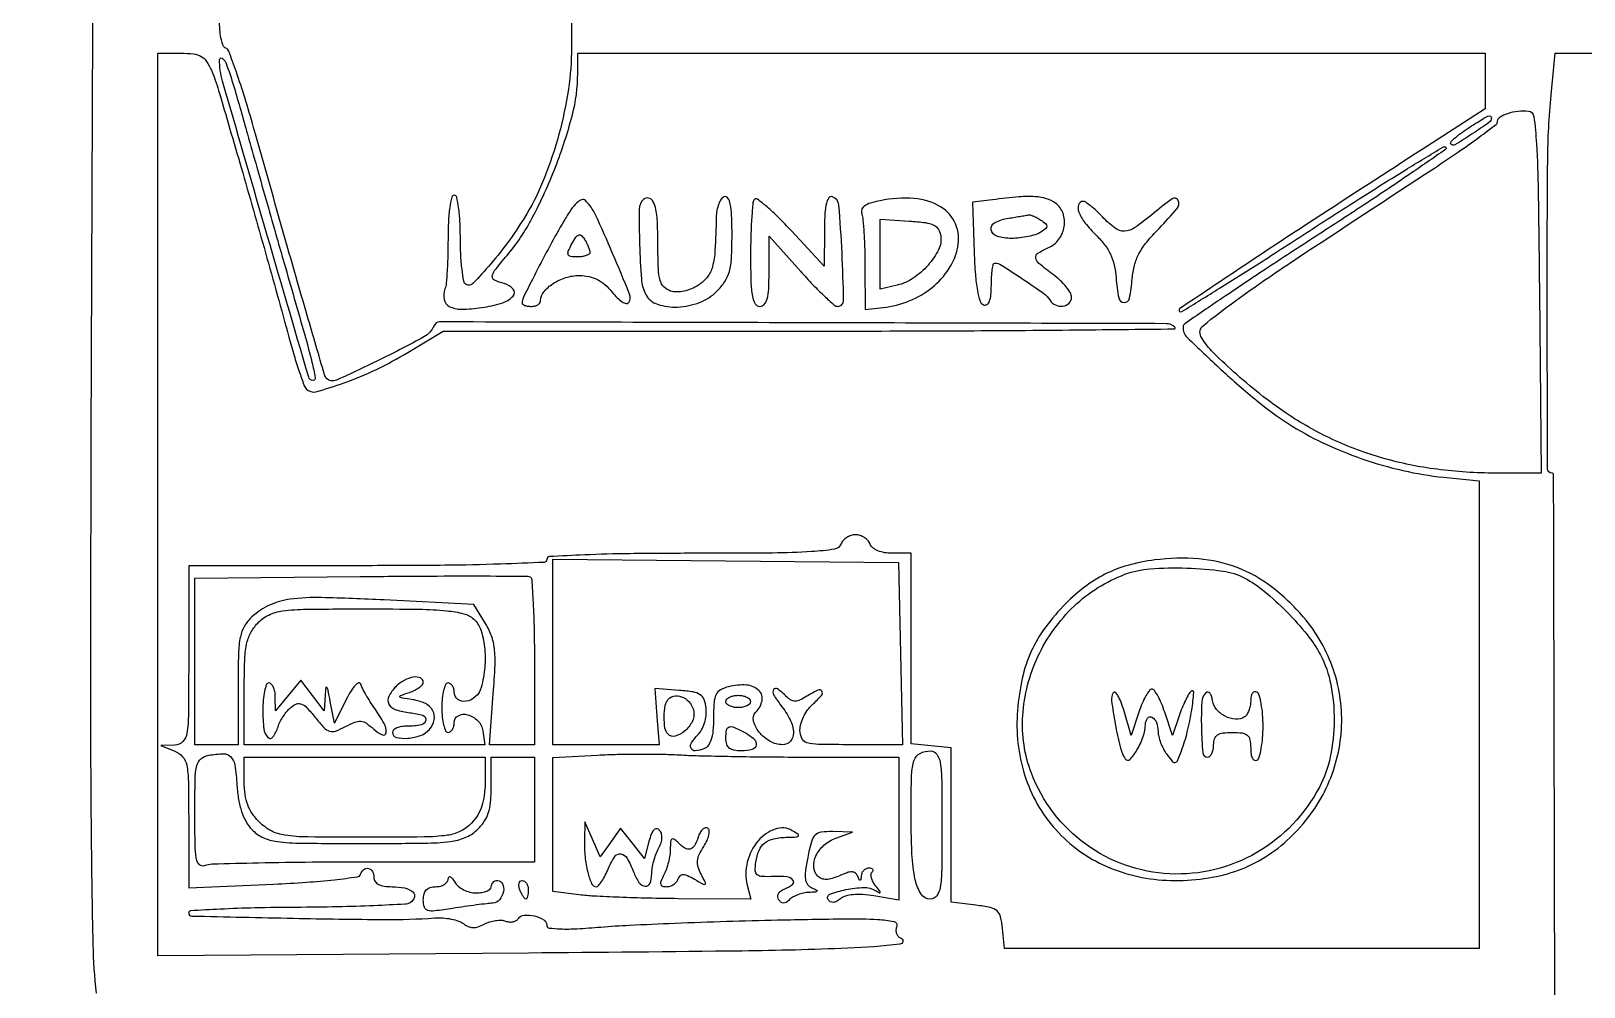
# Model space of a CAD drawing. Extents: x 41 to 982, y 323 to 1279.
# Drawn here: x 510.5 to 762, y 654.8 to 809.6 of the extents above; entities that cross this region are included whole.
import ezdxf

# ---------------------------------------------------------------- set-up
doc = ezdxf.new("R2010")
doc.units = 0
doc.layers.get('0').update_dxf_attribs({"linetype": 'CONTINUOUS'})

msp = doc.modelspace()

# ---------------------------------------------------------------- linework, layer by layer
for points in [[(756.952901, 334.896142), (757.22645, 536.448143, 0.000349), (757.277449, 613.73343, 0.000582), (757.199332, 678.794222, 0.000014), (757.058494, 737.692352, 0.413533), (756.75, 738.000072, -0.4134), (756.082976, 738.665117, -0.000318), (756.023829, 765.070907, -0.002545), (756.105949, 788.635047, -0.021401), (756.651714, 799.25), (757.28921, 806), (863.146697, 806), (969.004184, 806), (968.752092, 570.75), (968.5, 335.5)], [(344.25, 358.531181, -0.000006), (363.632146, 358.296486, -0.000003), (387.137262, 358.011416, -0.000003), (410.848386, 357.723519, -0.000006), (430.919403, 357.479454, 0.001487)], [(598, 815), (598, 806.926317, -0.037768), (597.490478, 800.190521, -0.027946), (595.95536, 792.876312, -0.028133), (593.63546, 785.852476, -0.040908), (590.757466, 780, -0.021147), (588.000203, 775.801502, -0.021535), (584.913875, 771.877245, -0.013953), (582.01465, 768.68548, -0.353472), (580.923455, 768.547307, -0.213075), (580.559221, 769.082745, -0.013791), (580.271265, 770.989297, -0.018169), (580.067066, 773.358193, -0.012414), (580, 776.059017, 0.012729), (579.930465, 778.78998, 0.023048), (579.713982, 781.014754, 0.020376), (579.404882, 782.677177, 0.349864), (579, 783, 0.349643), (578.595332, 782.677609, 0.020457), (578.286137, 781.020447, 0.02311), (578.069576, 778.80271, 0.012783), (578, 776.081787, -0.006513), (577.964221, 773.335103, -0.008303), (577.856211, 770.804587, -0.006687), (577.702693, 768.694812, -0.066651), (577.510504, 767.831787, 0.135346), (577.368233, 766.125027, 0.232232), (578.205241, 765.006139, 0.122169), (580.179113, 764.546006, 0.032003), (583.444276, 764.801522, 0.038501), (586.706201, 765.527677, 0.130372), (588.544171, 766.667967, 0.388726), (588.560702, 767.790621, 0.14813), (587.105356, 768.6827, -0.039742), (585.534285, 769.230011, -0.324586), (585.17295, 769.848953, -0.143017), (585.551668, 770.787855, -0.008), (587.560827, 773.254658, 0.053686), (591.643726, 779.323164, 0.028643), (595.399568, 787.562579, 0.02862), (598.139299, 796.022099, 0.064082), (599, 802.710099), (599, 806), (672.5, 806), (746, 806), (746, 801.504984), (746, 797.009968), (735.75, 790.396638, 0.001023), (718.276678, 779.072076, 0.002885), (706.124446, 771.060556, 0.000483), (696.528087, 764.640872, 0.472502), (696.48337, 764.183297, 0.347948), (696.822101, 764.143928, 0.000443), (702.95419, 767.944768, 0.003281), (709.85206, 772.2917, 0.001981), (717.971429, 777.528571, -0.002597), (726.099284, 782.756738, -0.004292), (733.023846, 787.077196, -0.000757), (739.138454, 790.807055, -0.345773), (739.579245, 790.754088, -0.468435), (739.546489, 790.394167, -0.000761), (733.624341, 786.322068, -0.0043), (726.801407, 781.731599, -0.002556), (718.598795, 776.374798, 0.002394), (710.357805, 770.996759, 0.003877), (703.408332, 766.336252, 0.000755), (697.3446, 762.187799, 0.228762), (697.056926, 761.684783, 0.220302), (697.715777, 759.955206, 0.007321), (703.189647, 754.768007, 0.014683), (709.026524, 749.705104, 0.027846), (714.05513, 746.042764, 0.032792), (719.678744, 742.910188, 0.027282), (726.015603, 740.319297, 0.027027), (732.667196, 738.40999, 0.030346), (739.234243, 737.317728), (745, 736.715087), (745, 698.857544), (745, 661), (706.563358, 661), (668.126717, 661), (667.813358, 664.25, 0.035541), (667.497531, 666.121588, 0.155466), (666.921359, 667.06837, 0.12765), (665.835966, 667.608452, 0.020862), (663.5, 668), (659.5, 668.5), (659.5, 681), (659.5, 693.5), (656.25, 693.813358), (653, 694.126717), (653, 709.563358), (653, 725), (649.968615, 725, -0.042163), (648.71884, 725.105577, -0.056447), (647.626775, 725.421176, -0.067387), (646.804388, 725.901561, -0.136118), (646.361626, 726.5, 0.093208), (646.008218, 727.073477, 0.06679), (645.430462, 727.559375, 0.064917), (644.72579, 727.88787, 0.076792), (644, 728, 0.076792), (643.27421, 727.88787, 0.064917), (642.569538, 727.559375, 0.06679), (641.991782, 727.073477, 0.093208), (641.638374, 726.5, -0.270576), (640.591179, 725.660265, -0.021317), (636.899334, 725.272051, -0.013602), (630.558599, 725.05041, -0.001935), (617.531385, 725, 0.003016), (607.46184, 724.939265, 0.007602), (600.132846, 724.739376, 0.003), (594.438587, 724.463153, 0.398348), (594, 724, -0.40177), (593.550291, 723.530681, -0.00205), (586.5, 723.258621, -0.006214), (577.491213, 723.060031, -0.002403), (565, 723), (536, 723), (536, 708.5, -0.002074), (535.960381, 698.95094, -0.036263), (535.710114, 695.859987, -0.155895), (535.031402, 694.49895, -0.195108), (533.75, 693.936614), (531.5, 693.873227), (533.75, 692.968838, -0.123083), (535.011538, 692.054581, -0.127142), (535.675713, 690.664804, -0.04433), (535.948148, 688.061842, -0.00392), (536, 681.448915), (536, 670.833382), (549.75, 671.424476, 0.00652), (555.088455, 671.72375, 0.010729), (559.59186, 672.132413, 0.0049), (563.325304, 672.589237, 0.286239), (563.833333, 673.007785, -0.138499), (564.363831, 673.784294, -0.235833), (565.111881, 673.96181, -0.215208), (565.756765, 673.467322, -0.123799), (566, 672.5, 0.150693), (566.199239, 671.853935, 0.12588), (566.740164, 671.377508, 0.083267), (567.651999, 671.089949, 0.034849), (568.940983, 671, -0.050171), (570.977269, 670.79516, -0.128343), (572.297857, 670.147761, -0.292293), (572.553042, 669.295603, -0.186994), (571.908654, 668.443545, -0.12601), (571.006789, 668.161722, -0.002344), (566.00585, 667.924051, -0.005594), (560.139029, 667.738513, -0.003693), (553.392342, 667.650522, 0.004182), (546.723374, 667.55702, 0.006963), (541.109, 667.353075, 0.001939), (536.298595, 667.092509, 0.397328), (536, 666.776076, 0.407494), (536.512855, 666.251289, 0.000486), (552.969876, 665.888782, 0.003603), (567.711516, 665.68468, 0.018993), (575.796864, 665.938184, -0.03373), (577.160983, 665.940762, -0.032297), (578.533356, 665.76118, -0.033979), (579.721299, 665.441827, -0.090792), (580.482942, 665.014157, 0.06884), (581.240625, 664.544116, 0.098322), (582.010408, 664.370536, 0.086536), (582.860009, 664.496224, 0.042997), (583.863636, 664.92702, -0.046708), (584.734328, 665.293142, -0.04026), (585.70231, 665.513899, -0.042218), (586.619415, 665.568404, -0.085554), (587.326407, 665.42824, 0.067822), (587.933867, 665.285385, 0.072783), (588.542387, 665.315699, 0.081214), (589.058778, 665.508396, 0.125145), (589.399845, 665.837946, -0.240264), (590.327158, 666.400929, -0.077112), (591.981518, 666.268502, -0.07865), (593.492813, 665.645909, -0.261488), (594, 664.742411, 0.377122), (594.380526, 664.309652, 0.023955), (596.20493, 664.162697, 0.021589), (598.89873, 664.19151, 0.007628), (602.75, 664.458146, -0.008659), (607.404499, 664.770747, -0.002361), (614.764112, 665.102313, -0.002387), (623.115925, 665.399141, -0.002482), (631.36187, 665.611823, -0.002045), (642.483916, 665.797937, -0.016545), (647.58483, 665.693634, -0.036675), (650.241144, 665.354863, -0.463786), (650.668047, 664.577328, 0.080617), (650.546005, 663.991898, 0.093406), (650.626274, 663.428961, 0.103256), (650.893772, 662.976252, 0.122433), (651.306177, 662.701512, -0.794788), (651.186072, 661.673722, -0.017667), (642.753142, 661.031351, -0.007221), (625.648012, 660.582126, -0.001063), (591.016956, 660.246529), (531, 659.792479), (531, 732.89624), (531, 806), (534.755889, 806, -0.027843), (536.795079, 805.886359, -0.100021), (538.030027, 805.489789, -0.118697), (538.898077, 804.68695, -0.047326), (539.671067, 803.25, -0.028016), (540.845778, 799.959889, -0.001071), (544.495592, 787.491799, -0.002075), (548.442866, 773.686006, -0.002145), (552.231241, 760, 0.006212), (553.069594, 757.064416, 0.008555), (553.900333, 754.450443, 0.005844), (554.655605, 752.291387, 0.096399), (555.04654, 751.639805, 0.282973), (556.613328, 751.177943, 0.01987), (561.170632, 752.610674, 0.025531), (566.396271, 754.791661, 0.023899), (571.492458, 757.537621), (577.242308, 761), (636.787821, 761, 0.000957), (659.579274, 761.043624, 0.001621), (678.663269, 761.17857, 0.00015), (695.623758, 761.358589, 0.664239), (695.725435, 761.607898, 0.198208), (694.313129, 762.195138, 0.00007), (635.564083, 762.346129, 0.000053), (576.627192, 762.483059, 0.303469), (575.749997, 761.899461, -0.171494), (574.0723, 760.040357, -0.009845), (567.133353, 756.45191, -0.007426), (559.933642, 753.038409, -0.312976), (558.340368, 753.326299, -0.12598), (558.005189, 753.892165, -0.000275), (555.191925, 763.545671, -0.001492), (551.639722, 775.8971, -0.000497), (546.511314, 794, 0.006218), (545.087517, 798.815112, 0.009668), (543.728517, 802.926042, 0.004403), (542.487554, 806.353182, 0.226337), (541.991793, 806.833333, -0.219587), (541.607275, 807.196278, -0.03676), (541.291339, 808.187843, -0.034381), (541.072373, 809.492912, -0.024379), (541, 810.976345, 0.052788)], [(520.5, 823.5), (520.177292, 743.5, 0.000841), (520.088001, 705.517449, 0.00257), (520.203267, 679.742286, 0.002795), (520.478126, 661.662608, 0.025054), (521.039978, 653.75)], [(883.248119, 323.533584, -0.000012), (954.110224, 323.231823, -0.020566)]]:
    msp.add_lwpolyline(points, format="xyb")
for points in [[(545.525685, 792.895749, 0.000396), (547.038916, 787.527897, 0.000301), (548.706368, 781.644376, 0.000304), (550.277471, 776.126247, 0.00071), (551.46133, 772, -0.000807), (554.744137, 760.549668, -0.009021), (555.961185, 755.966464, -0.015138), (556.504034, 753.434967, -0.468267), (556.14143, 753, -0.333149), (555.434451, 753.529867, -0.000225), (548.28845, 778.010855, -0.000753), (541.494647, 801.455767, -0.070251), (541, 804.958935, -0.572814), (541.409106, 805.198866, -0.177303), (542.011122, 804.498286, -0.01833), (543.307446, 800.615899, -0.002905)], [(754.765105, 767.236665), (755.030209, 738), (747.651594, 738, -0.032042), (738.197739, 738.606473, -0.037625), (729.405623, 740.419322, -0.039036), (721.268238, 743.4506, -0.039949), (713.767019, 747.690672, -0.018403), (709.461539, 750.837344, -0.016285), (705.214695, 754.41806, -0.015492), (701.664049, 757.820258, -0.0689), (699.947322, 760.134773, -0.360513), (700.282097, 761.862265, -0.015573), (705.536573, 765.908507, -0.010277), (715.157557, 772.554581, -0.001109), (737.75, 787.412908, 0.005531), (741.678881, 790.046882, 0.008689), (744.989063, 792.405215, 0.00354), (747.744396, 794.471667, 0.234203), (748, 794.987424, -0.260646), (748.38579, 795.677213, -0.058391), (749.653954, 796.265364, -0.051925), (751.317549, 796.626647, -0.053774), (753, 796.631102, -0.34903), (753.87063, 795.775971, -0.015696), (754.280438, 791.303168, -0.011259), (754.568445, 783.618224, -0.001469)], [(747, 795.568094, -0.242778), (746.591882, 794.77712, -0.010109), (743.883085, 792.932282, -0.009006), (741.089025, 791.181836, -0.344497), (740.400503, 791.266164, -0.392767), (740.389314, 791.569357, -0.028415), (741.025435, 792.227429, -0.027881), (741.98044, 793.015298, -0.016127), (743.208078, 793.858409, -0.002482), (745.541017, 795.335972, -0.034022), (746.424817, 795.809198, -0.192234), (746.816657, 795.826351, -0.31887)], [(596.760616, 778.816189, 0.007314), (594.486555, 774.765767, 0.006489), (592.23713, 770.486655, 0.002706), (590.21685, 766.465612, 0.115554), (590, 765.539838, 0.243127), (590.107035, 765.332727, 0.067939), (590.440625, 765.158577, 0.052217), (590.925456, 765.039355, 0.034209), (591.5, 765, 0.06001), (592.073628, 765.069096, 0.078801), (592.559375, 765.272768, 0.097), (592.884653, 765.574402, 0.158739), (593, 765.928571, -0.173382), (593.508821, 767.351803, -0.077451), (595.012461, 768.69609, -0.068686), (597.087789, 769.667425, -0.075291), (599.283864, 770, -0.051182), (600.834792, 769.840824, -0.066108), (602.184463, 769.368594, -0.063791), (603.39972, 768.544299, -0.043589), (604.550755, 767.333887, 0.029962), (605.408908, 766.380821, 0.055082), (606.227739, 765.735036, 0.086502), (606.884228, 765.468886, 0.317522), (607.274352, 765.634894, 0.238505), (607.390989, 766.998749, 0.004796), (604.66167, 773.590849, 0.008739), (601.882528, 779.820608, 0.087298), (600.250514, 782.149486, 0.295301), (599.659281, 782.276195, 0.100155), (598.879961, 781.784548, 0.052477), (597.913506, 780.645222, 0.018107)], [(609.63948, 782.306147, 0.195825), (608.985497, 780.753459, 0.009406), (609.025223, 775.016359, 0.012878), (609.314681, 769.399725, 0.10391), (610.035184, 766.934259, 0.193549), (611.94287, 765.337099, 0.090201), (615.194369, 764.896308, 0.08073), (618.756672, 765.641754, 0.104883), (621.545455, 767.454545, 0.050747), (622.842384, 769.045316, 0.079835), (623.564857, 770.649102, 0.053677), (623.908173, 772.82246, 0.012356), (624, 776.537879, 0.009358), (623.940647, 779.708751, 0.040328), (623.718678, 781.580397, 0.093183), (623.329017, 782.543422, 0.343719), (622.75, 782.747165, 0.163197), (622.265552, 782.38092, 0.056265), (621.848837, 781.594953, 0.048685), (621.553643, 780.559841, 0.03979), (621.437531, 779.413831, -0.007765), (621.239973, 774.071847, -0.051268), (620.827975, 771.434105, -0.101854), (620.009464, 769.783682, -0.082022), (618.548963, 768.440125, -0.046128), (617.422783, 767.84254, -0.046634), (616.210198, 767.464172, -0.049917), (615.041531, 767.335679, -0.079439), (614.048963, 767.48446, -0.118402), (612.963488, 768.139617, -0.132307), (612.348176, 769.192283, -0.058315), (612.064662, 771.076059, -0.008221), (612, 775.008371, 0.015392), (611.872205, 779.158683, 0.062901), (611.403848, 781.631298, 0.215458), (610.621278, 782.49308, 0.307831)], [(627.656427, 782.323094, 0.173543), (627.394932, 781.770137, 0.006296), (627.192825, 779.411575, 0.010878), (627.047608, 776.574117, 0.007345), (627, 773.333333, 0.006608), (627.057946, 768.948905, 0.037934), (627.295, 766.638889, 0.090467), (627.749684, 765.425535, 0.263832), (628.5, 765, 0.215737), (629.21864, 765.32521, 0.116405), (629.684206, 766.199936, 0.052911), (629.934296, 767.836761, 0.011474), (630, 770.699617), (630, 776.399235), (635.079987, 770.699617, 0.008741), (637.096037, 768.515743, 0.012839), (638.949417, 766.674263, 0.008168), (640.544235, 765.21757, 0.182959), (641.118919, 765, 0.419124), (642.067732, 765.964827, 0.008043), (641.814165, 773.687693, 0.008394), (641.30608, 781.410586, 0.300718), (640.25, 782.752633, 0.319914), (639.677353, 782.575871, 0.104774), (639.276672, 781.732149, 0.045536), (639.037705, 780.079099, 0.011207), (638.954916, 777.333333), (638.909831, 771.5), (633.611343, 777.239761, 0.011149), (631.532585, 779.393262, 0.018542), (629.67646, 781.100641, 0.013031), (628.12823, 782.354022, 0.376368)], [(648, 782.120856, 0.024682), (646.403643, 781.725827, 0.082805), (645.440246, 781.251903, 0.153378), (645.003745, 780.670518, 0.168496), (644.999692, 779.968004, -0.059645), (645.197273, 779.036162, -0.006704), (645.362669, 776.874976, -0.008059), (645.483981, 774.287879, -0.006461), (645.533662, 771.5), (645.567939, 764.5), (648.460266, 764.815486, 0.069077), (652.714875, 765.886388, 0.073935), (656.40943, 768.061609, 0.078593), (659.132957, 771.079247, 0.095275), (660.570597, 774.602983, 0.149726), (660.194841, 778.353716, 0.160025), (657.783796, 781.133663, 0.118631), (653.507242, 782.469819, 0.065066)], [(666.210629, 782.273668), (662.921258, 781.86741), (663.210629, 773.764195, 0.010027), (663.411086, 770.172136, 0.025758), (663.741288, 767.592381, 0.031182), (664.174131, 765.832432, 0.241432), (664.75, 765.247156, 0.231664), (665.290433, 765.320889, 0.152222), (665.691662, 765.819313, 0.072181), (665.930739, 766.833334, 0.021861), (666, 768.416667, -0.013629), (666.037453, 769.790431, -0.022394), (666.152712, 770.947396, -0.018371), (666.315071, 771.835526, -0.351838), (666.519872, 772, -0.141956), (667.615714, 771.682479, -0.005782), (671.103722, 769.41902, -0.00717), (674.474306, 767.105528, -0.100677), (675.474957, 766.04052, 0.146057), (676.382835, 765.232679, 0.140502), (677.599725, 765.038895, 0.164931), (678.60082, 765.520228, 0.201592), (679, 766.470063, 0.135636), (678.802943, 767.183118, 0.035923), (678.11875, 768.159831, 0.033717), (677.148244, 769.200995, 0.029124), (676, 770.158121, -0.013252), (673.707611, 771.948821, -0.179543), (673.183282, 772.852277, -0.305785), (673.521965, 773.604695, -0.035237), (675.25, 774.512872, 0.13103), (676.939785, 775.862685, 0.119791), (677.80437, 777.920454, 0.125349), (677.610022, 780.072087, 0.151121), (676.40384, 781.693972, 0.082721), (674.920019, 782.440818, 0.061183), (673.108748, 782.768587, 0.036211), (670.504159, 782.728005, 0.008729)], [(692.037774, 779.898173, -0.022086), (689.233166, 777.753755, -0.140698), (687.554607, 777.180572, -0.178118), (686.036136, 777.655357, -0.040278), (684, 779.5, 0.016233), (683.040239, 780.457358, 0.021145), (682.098736, 781.265625, 0.019347), (681.276675, 781.863024, 0.148512), (680.825686, 782, 0.333466), (680.118781, 781.469557, 0.165173), (680.171016, 780.285173, 0.073049), (681.189118, 778.495844, 0.035934), (682.949269, 776.548603, -0.037198), (684.346497, 774.994996, -0.055046), (685.300357, 773.432592, -0.054823), (685.892847, 771.694845, -0.036527), (686.199269, 769.611512, 0.028208), (686.620216, 766.376997, 0.348775), (687.497036, 765.61751, 0.370528), (688.375761, 766.309461, 0.029041), (688.812374, 769.5, -0.044539), (689.177264, 771.665225, -0.058704), (689.90673, 773.528002, -0.049234), (691.157657, 775.40072, -0.021406), (693.155921, 777.633168, 0.01649), (696.09124, 780.848336, 0.299915), (696.255146, 782.161295, 0.462558), (695.277403, 782.406518, 0.019049)], [(674, 778.984687, -0.02521), (674.814678, 778.389057, -0.226004), (675, 778, -0.226004), (674.814678, 777.610943, -0.02521), (674, 777.015313, -0.068521), (673.201082, 776.635215, -0.024942), (671.985937, 776.315379, -0.024178), (670.604322, 776.093621, -0.026529), (669.25, 776.015313, -0.074358), (666.898695, 776.355614, -0.289402), (665.977654, 777.415946, -0.323441), (666.577603, 778.58588, -0.080415), (668.75, 779.283746, 0.001925), (669.839694, 779.453114, 0.002483), (670.839063, 779.617477, 0.001886), (671.675266, 779.762522, 0.021827), (672, 779.834855, -0.1428), (672.282936, 779.82895, -0.024353), (672.79375, 779.640608, -0.024854), (673.389046, 779.351842, -0.019894)], [(657.804015, 776.368559, -0.153161), (657.445208, 774.176984, -0.065137), (655.756395, 771.688909, -0.062117), (653.334109, 769.563104, -0.091626), (650.75, 768.429241), (648, 767.783184), (648, 773.446383), (648, 779.109582), (652.75, 778.804791, -0.015508), (655.313924, 778.560245, -0.080944), (656.670091, 778.159029, -0.148089), (657.41617, 777.473378, -0.09828)], [(600.984687, 773.75, -0.242623), (600.8438, 773.462488, -0.071015), (600.397667, 773.220312, -0.053872), (599.743234, 773.054677, -0.035077), (598.964816, 773, -0.033746), (597.871243, 773.073892, -0.266), (597.483177, 773.371909, -0.204052), (597.48684, 773.924041, -0.020549), (598.072303, 775.1351, -0.022033), (598.70366, 776.199299, -0.160289), (599.161776, 776.564791, -0.281884), (599.595577, 776.479572, -0.065783), (600.092174, 775.8851, -0.021161), (600.429058, 775.299763, -0.020998), (600.716195, 774.686561, -0.021402), (600.921198, 774.130391, -0.072611)], [(651.280411, 708.75), (651.596435, 694), (643.298217, 694, -0.004432), (637.987814, 694.047072, -0.06451), (636.134667, 694.320648, -0.213986), (635.306065, 695.014365, -0.113524), (635, 696.345012, -0.070466), (635.145946, 697.375444, -0.041997), (635.589301, 698.534487, -0.041173), (636.238281, 699.638089, -0.055392), (637.006131, 700.505548, 0.023573), (638.490837, 701.98227, 0.343763), (638.545329, 702.672887, 0.378298), (637.913875, 702.843576, 0.024738), (636.122338, 701.844329, -0.031226), (635.021332, 701.248816, -0.10346), (634.222876, 701.064222, -0.13383), (633.536852, 701.235794, -0.06867), (632.824959, 701.775041, 0.034717), (631.373291, 703.037994, 0.437751), (630.735012, 702.922732, 0.287125), (630.728562, 702.084042, 0.028758), (631.92742, 700.365141, -0.050459), (633.419598, 698.014873, -0.107692), (633.949745, 695.941201, -0.195751), (633.448804, 694.572596, -0.211393), (632.154988, 694, -0.132848), (630.192613, 694.530761, -0.087778), (628.400882, 696.050372, -0.106083), (627.461469, 697.850812, -0.270023), (627.823629, 699.223629, 0.143415), (628.867595, 701.13228, 0.26296), (628.361491, 702.776211, 0.174918), (626.346257, 703.655768, 0.077933), (623.420537, 703.3907, 0.067005), (622.129734, 702.875564, 0.153386), (621.421155, 702.119323, 0.095467), (621.08414, 700.842775, 0.016941), (621, 698.360207, -0.021283), (620.913059, 696.318626, -0.053396), (620.629307, 694.857477, -0.079853), (620.148523, 693.881853, -0.147852), (619.456872, 693.345077, -0.069658), (618.049671, 693.019572, -0.317556), (617.363286, 693.418742, -0.254087), (617.425044, 694.318092, -0.054853), (618.435243, 695.5781, 0.071737), (619.063542, 696.418158, 0.047673), (619.536876, 697.526344, 0.046725), (619.800758, 698.734658, 0.059336), (619.804291, 699.87572, 0.056421), (619.473574, 701.299987, 0.160096), (618.857539, 702.096405, 0.110619), (617.731011, 702.539289, 0.020157), (615.489151, 702.795812), (611.478301, 703.091625), (611.839844, 698.545812), (612.201387, 694), (603.600694, 694), (595, 694), (595, 709.015573), (595, 724.031147), (622.982193, 723.765573), (650.964386, 723.5)], [(692.461335, 723.92101, 0.035509), (688.097134, 723.038648, 0.049354), (684.380185, 721.600787, 0.048951), (680.994636, 719.451893, 0.03417), (677.627065, 716.427868, 0.039651), (674.442821, 712.581696, 0.052921), (672.244808, 708.619885, 0.05115), (670.877896, 704.17849, 0.033874), (670.19286, 698.882408, 0.097926), (671.600148, 688.468249, 0.107698), (676.864299, 679.767749, 0.107267), (685.29129, 674.022392, 0.096466), (695.676108, 672, 0.038235), (701.166835, 672.420496, 0.050333), (706.026819, 673.679317, 0.052526), (710.373793, 675.827517, 0.047641), (714.334734, 678.896224, 0.092594), (720.228055, 686.948995, 0.096844), (722.697421, 696.459862, 0.097514), (721.396759, 706.146684, 0.095302), (716.519715, 714.705933, 0.052586), (711.372117, 719.576728, 0.07185), (705.805556, 722.684927, 0.071685), (699.576817, 724.095243, 0.052058)], [(707.037519, 720.979921, -0.050578), (710.229169, 718.831513, -0.024631), (713.851004, 715.505888, -0.024636), (717.138778, 711.828317, -0.049005), (719.285429, 708.568214, -0.073624), (720.97864, 703.741467, -0.049473), (721.513756, 697.911867, -0.049224), (720.891867, 692.050124, -0.069969), (719.128255, 687.123701, -0.140916), (708.986029, 676.52668, -0.144863), (694.876712, 673.079699, -0.146544), (681.284742, 677.874378, -0.144963), (672.496882, 689.368994, -0.107746), (671.08318, 698.713701, -0.09388), (673.551882, 708.312618, -0.092674), (679.40294, 716.443589, -0.101587), (687.627496, 721.596952, -0.071427), (691.712121, 722.487417, -0.025959), (697.652895, 722.60701, -0.025253), (703.484874, 722.126099, -0.089897)], [(592, 707.440983), (592, 694), (588.352473, 694), (584.704945, 694), (585.339598, 702.256604, 0.008666), (585.613539, 706.864307, 0.037993), (585.521185, 709.587667, 0.059828), (585.047804, 711.615251, 0.049417), (584.086612, 713.617181), (582.198973, 716.721155), (567.643974, 717.442085, 0.005859), (557.506156, 717.82521, 0.038278), (552.42062, 717.568363, 0.076781), (549.112117, 716.616122, 0.077075), (546.25, 714.710751, 0.074071), (545.026335, 713.202902, 0.08489), (544.365524, 711.470922, 0.042517), (544.068659, 708.78622, 0.006287), (544, 703.325686), (544, 694), (540.5, 694), (537, 694), (537, 707.483667), (537, 720.967333), (563.75, 721.233667, -0.001107), (574.058731, 721.313485, -0.00177), (582.8625, 721.330991, -0.000323), (590.633571, 721.31391, -0.097301), (591.25, 721.190983, -0.285768), (591.55269, 720.769912, -0.00302), (591.779688, 717.024451, -0.0084), (591.945934, 712.615971, -0.005224)], [(582.171259, 714.345012, -0.128942), (583.309836, 712.602476, -0.053725), (583.913539, 709.837252, -0.04818), (583.950552, 706.565968, -0.044245), (583.369714, 703.25, -0.143449), (582.476225, 701.782136, -0.143235), (580.931447, 701.027303, -0.203302), (579.586152, 701.343938, -0.239028), (579, 702.5, 0.064853), (578.925306, 703.073457, 0.082425), (578.70625, 703.559375, 0.098894), (578.381354, 703.884432, 0.148195), (578, 704, 0.295869), (577.612873, 703.748945, 0.04382), (577.29375, 702.825, 0.037669), (577.07239, 701.532944, 0.023598), (577, 700, 0.023598), (577.07239, 698.467056, 0.037669), (577.29375, 697.175, 0.04382), (577.612873, 696.251055, 0.295869), (578, 696, 0.154594), (578.381385, 696.120807, 0.097811), (578.70625, 696.461056, 0.080222), (578.925481, 696.969394, 0.061846), (579, 697.569551, -0.2759), (579.672788, 698.696002, -0.195056), (581.1746, 698.859912, -0.130395), (582.841349, 697.870101, -0.157857), (583.64897, 696.25), (583.987451, 694), (564.493725, 694), (545, 694), (545, 702.685549, -0.007757), (545.076115, 707.591332, -0.041053), (545.379202, 710.259973, -0.072996), (546.02255, 712.0736, -0.066993), (547.174314, 713.685549, -0.09138), (548.972546, 715.008697, -0.080642), (551.204532, 715.677586, -0.029949), (555.052402, 715.948734, -0.002617), (564.845573, 716, -0.003547), (573.320529, 715.939871, -0.020264), (577.813673, 715.6938, -0.038664), (580.545577, 715.217753, -0.122039)], [(561.53142, 701.329965), (559.616149, 697.5), (558.939716, 701, 0.003615), (558.565387, 702.864396, 0.122502), (558.370523, 703.268658, 0.663137), (558.212133, 703.220828, 0.011238), (558.109405, 702), (557.955528, 699.5), (556.061705, 701.964447), (554.167882, 704.428894), (552.11721, 701.964447), (550.066539, 699.5), (550.033269, 701.75, 0.042464), (549.947137, 702.611366, 0.061568), (549.716023, 703.339062, 0.080302), (549.384924, 703.832752, 0.207861), (549, 704, 0.31052), (548.611488, 703.732972, 0.036969), (548.29375, 702.678125, 0.033738), (548.072283, 701.224757, 0.020945), (548, 699.5, 0.029143), (548.169903, 696.587462, 0.162755), (548.825688, 695.191657, 0.472724), (549.649837, 695.25299, 0.076651), (550.471338, 696.909695, -0.043715), (550.814529, 697.733548, -0.027389), (551.348949, 698.631504, -0.027407), (551.977446, 699.464438, -0.044244), (552.60781, 700.089475, -0.086112), (553.506608, 700.605195, -0.190123), (554.284489, 700.584469, -0.105988), (555.146563, 699.977335, -0.018223), (556.457365, 698.451009, 0.018184), (557.916848, 696.751291, 0.132289), (558.818711, 696.183503, 0.166018), (559.783864, 696.212664, 0.033051), (561.378565, 696.93501, -0.027218), (562.904134, 697.647587, -0.119238), (563.881515, 697.790504, -0.128095), (564.778578, 697.466138, -0.033463), (565.990284, 696.508793, 0.07758), (567.397789, 695.585203, 0.530518), (567.98441, 695.944589, 0.138096), (567.633431, 697.451409, 0.026821), (566.142585, 699.84563, -0.011504), (565.400767, 700.959435, -0.011356), (564.707633, 702.110956, -0.011287), (564.14683, 703.145964, -0.042178), (563.86593, 703.829965, 0.419538), (563.537953, 703.996962, 0.124666), (563.011299, 703.65823, 0.051091), (562.303411, 702.725286, 0.020825)], [(569.526786, 703.383929, 0.08092), (568.408171, 701.829927, 0.246593), (568.434775, 700.570263, 0.192493), (569.554093, 699.654315, 0.05184), (571.845996, 699.185226, -0.052145), (573.917392, 698.759955, -0.378508), (574.398571, 697.957998, -0.309113), (573.653341, 697.208966, -0.047122), (571.440983, 697, 0.039081), (570.50628, 696.92683, 0.058208), (569.717039, 696.70625, 0.076538), (569.179376, 696.382793, 0.222681), (569, 696, 0.344649), (569.636269, 695.186577, 0.081271), (571.476584, 695.037165, 0.067505), (573.591923, 695.501277, 0.13259), (574.989431, 696.487265, 0.1193), (575.749641, 698.040165, 0.183801), (575.53489, 699.502871, 0.151812), (574.32854, 700.649803, 0.076794), (572.30906, 701.286789, -0.003322), (570.449986, 701.584707, -0.246215), (570.213478, 701.763894, -0.441346), (570.297677, 701.967761, -0.005756), (571.75, 702.475542, 0.033022), (572.611349, 702.830466, 0.04335), (573.339062, 703.270172, 0.049793), (573.84779, 703.725141, 0.187559), (574, 704.116631, 0.30203), (573.537904, 704.811831, 0.140891), (572.413831, 704.944616, 0.086156), (570.900484, 704.41907, 0.06993)], [(617.810684, 699.307445, -0.158396), (617.535104, 697.722119, -0.093434), (616.326233, 696.204446, -0.11043), (614.810507, 695.392313, -0.270661), (613.631483, 695.70185, -0.162018), (613.140069, 696.683436, -0.038824), (613.019519, 698.526914, -0.039005), (613.186502, 700.371479, -0.155523), (613.701236, 701.367903, -0.174418), (614.823385, 701.896238, -0.140778), (616.141227, 701.649557, -0.122867), (617.259185, 700.690056, -0.119298)], [(627, 701, -0.191087), (626.848523, 700.618118, -0.088204), (626.4125, 700.29375, -0.068025), (625.765418, 700.073693, -0.048028), (625, 700, -0.048028), (624.234582, 700.073693, -0.068025), (623.5875, 700.29375, -0.088204), (623.151477, 700.618118, -0.191087), (623, 701, -0.191087), (623.151477, 701.381882, -0.088204), (623.5875, 701.70625, -0.068025), (624.234582, 701.926307, -0.048028), (625, 702, -0.048028), (625.765418, 701.926307, -0.068025), (626.4125, 701.70625, -0.088204), (626.848523, 701.381882, -0.191087)], [(685.738764, 702.386328, 0.173395), (685.465172, 701.103967, 0.011733), (686.057089, 697.356119, 0.016204), (686.850942, 693.676913, 0.077319), (687.68414, 691.702056, 0.486781), (688.433855, 691.618351, 0.061725), (689.580078, 693.117847, 0.047261), (690.6022, 695.31794, 0.080392), (690.964565, 697.309017, -0.153105), (691.302338, 698.31667, -0.384344), (691.999271, 698.464949, -0.175268), (692.741615, 697.582789, -0.088362), (693, 696.132113, 0.062194), (693.101057, 695.322823, 0.030024), (693.418681, 694.326072, 0.029212), (693.879663, 693.312704, 0.037023), (694.425296, 692.44113, 0.014637), (695.358541, 691.245149, 0.285234), (695.784026, 691.10264, 0.238692), (696.152978, 691.414123, 0.01081), (696.785337, 693, 0.029194), (697.731336, 696.064303, 0.020471), (698.449512, 699.60485, 0.021008), (698.786794, 702.469945, 0.691828), (698.339185, 702.67823, 0.071637), (697.947277, 702.165743, 0.015132), (697.426446, 701.164251, 0.015556), (696.889158, 699.955239, 0.014204), (696.410419, 698.67823), (695.320838, 695.5), (694.082867, 699.25, 0.019024), (693.547167, 700.686681, 0.028021), (692.960362, 701.898438, 0.026966), (692.397779, 702.793934, 0.243645), (692, 703, 0.242355), (691.600743, 702.7944, 0.026712), (691.031122, 701.898438, 0.027845), (690.434951, 700.686673, 0.018933), (689.888142, 699.25), (688.62118, 695.5), (687.487133, 699.44016, 0.019923), (687.008421, 700.884314, 0.043942), (686.505755, 701.930913, 0.088725), (686.06454, 702.441576, 0.45212)], [(700.75, 702.428267, 0.184073), (700.072936, 700.885914, 0.01839), (700.020422, 696.785453, 0.015309), (700.243965, 692.694216, 0.389473), (701, 692, 0.191087), (701.381882, 692.151477, 0.088204), (701.70625, 692.5875, 0.068025), (701.926307, 693.234582, 0.048028), (702, 694, -0.081208), (702.159458, 694.975317, -0.166173), (702.625, 695.583333, -0.116834), (703.499083, 695.907747, -0.030703), (705, 696, -0.030125), (706.624044, 695.902063, -0.147499), (707.456919, 695.536749, -0.1728), (707.876575, 694.807762, -0.04506), (708, 693.440983, 0.035659), (708.068671, 692.479336, 0.083483), (708.287316, 691.794783, 0.1651), (708.615199, 691.478234, 0.253782), (709, 691.5, 0.186738), (709.389812, 692.014908, 0.024736), (709.70625, 693.370564, 0.025914), (709.926989, 695.085157, 0.019058), (710, 697, 0.019058), (709.926989, 698.914843, 0.025914), (709.70625, 700.629436, 0.024736), (709.389812, 701.985092, 0.186738), (709, 702.5, 0.195087), (708.621765, 702.564242, 0.183858), (708.29375, 702.348987, 0.1076), (708.071659, 701.840809, 0.049451), (708, 701.118034, -0.045954), (707.925278, 700.306731, -0.045895), (707.703621, 699.522362, -0.049901), (707.378112, 698.87653, -0.113141), (706.991051, 698.494469, -0.158198), (705.550906, 698.14238, -0.100003), (703.871084, 698.613371, -0.097307), (702.468691, 699.716931, -0.140471), (701.813355, 701.142214, 0.040105), (701.640218, 701.874989, 0.09496), (701.371736, 702.364649, 0.190901), (701.060266, 702.535876, 0.233736)], [(626.065741, 695.964816, -0.05784), (627.579096, 694.913963, -0.265178), (627.912486, 693.940225, -0.28927), (627.243206, 693.224275, -0.064064), (625.5, 693, -0.044917), (624.317234, 693.106468, -0.124434), (623.5625, 693.45, -0.149477), (623.142566, 694.064742, -0.07578), (623, 695, -0.038714), (623.108138, 696.39454, -0.285153), (623.524681, 696.878827, -0.184122), (624.302668, 696.832662, -0.016992)], [(543.813455, 687.421831, 0.025899), (544.081018, 685.113318, 0.039721), (544.572184, 683.161897, 0.045957), (545.289428, 681.546349, 0.061033), (546.237769, 680.25, 0.097329), (548.020557, 678.968493, 0.076567), (550.313774, 678.318091, 0.028355), (554.305016, 678.050956, 0.002534), (564.359863, 678, 0.002706), (574.222909, 678.053379, 0.026825), (578.35475, 678.320088, 0.067893), (580.781475, 678.949237, 0.091488), (582.685549, 680.174314, 0.053449), (583.816284, 681.490344, 0.071043), (584.517455, 682.901419, 0.057241), (584.886849, 684.678361, 0.022655), (585, 687.174314), (585, 692), (588.5, 692), (592, 692), (592, 683.5), (592, 675), (566.081787, 675, 0.002186), (556.034256, 674.956076, 0.003331), (547.3124, 674.821697, 0.001219), (539.810333, 674.637802, 0.08507), (538.581787, 674.393011, -0.289653), (537.776907, 674.554048, -0.157273), (537.276966, 675.474728, -0.041711), (537.047872, 677.71077, -0.004682), (537, 682.82346, -0.004519), (537.050945, 688.460522, -0.053888), (537.324029, 690.620759, -0.163023), (537.993747, 691.697036, -0.126619), (539.25, 692.287035, -0.041381), (541.633765, 692.536961, -0.212918), (542.829072, 692.034661, -0.154177), (543.477831, 690.682873, -0.019481)], [(584, 687.814451, -0.031528), (583.871749, 685.782535, -0.049225), (583.481889, 684.074761, -0.054696), (582.806975, 682.611234, -0.053254), (581.825686, 681.314451, -0.089264), (580.048312, 679.995116, -0.081565), (577.865928, 679.325461, -0.030951), (574.135174, 679.052353, -0.002798), (564.780231, 679, -0.002755), (555.276305, 679.052373, -0.03244), (551.591217, 679.332527, -0.084839), (549.387024, 680.03861, -0.076679), (547.454545, 681.454545, -0.045221), (546.306126, 682.831865, -0.060968), (545.553371, 684.267757, -0.056903), (545.136259, 685.919311, -0.033438), (545, 687.954545), (545, 692), (564.5, 692), (584, 692)], [(636.146691, 692), (651, 692), (651, 680.412102), (651, 668.824204), (646.965414, 669.505843, 0.024675), (645.181608, 669.717368, 0.038424), (643.634283, 669.704803, 0.04616), (642.39194, 669.482346, 0.106218), (641.554442, 669.045183, -0.047588), (640.923708, 668.615875, -0.107982), (640.373357, 668.453209, -0.148705), (639.9181, 668.556445, -0.125397), (639.561238, 668.900915, -0.469844), (639.860376, 669.789019, -0.043122), (642.415921, 670.527331, -0.039525), (645.379002, 670.872744, -0.145682), (647.185115, 670.40716, 0.011138), (647.877046, 670.01159, 0.536335), (647.995893, 670.074603, 0.192045), (647.929951, 670.303258, 0.005025), (647.258676, 671.150051, -0.044632), (646.832092, 671.785603, -0.060533), (646.575276, 672.4267, -0.075722), (646.515079, 672.977081, -0.187963), (646.675343, 673.342009, 0.113033), (646.832285, 673.592176, 0.253554), (646.79734, 673.806715, 0.172529), (646.56848, 673.953729, 0.057388), (646.166667, 674, 0.104476), (645.715367, 673.90466, 0.092957), (645.319518, 673.632812, 0.090081), (645.039715, 673.227285, 0.090549), (644.921053, 672.75, -0.01449), (644.865379, 672.146907, -0.353432), (644.752502, 672.037387, -0.315718), (644.60766, 672.120468, -0.013067), (644.354911, 672.698425, 0.128944), (643.980553, 673.198512, 0.162809), (643.440657, 673.394942, 0.090734), (642.637876, 673.269654, 0.022938), (641.406733, 672.775551, -0.03074), (640.209769, 672.316702, -0.072806), (639.269559, 672.165697, -0.098829), (638.511224, 672.306141, -0.101662), (637.873537, 672.726463, -0.18597), (637.224271, 674.189542, -0.124381), (637.587929, 676.006152, -0.101805), (638.885375, 677.720044, -0.092576), (640.795782, 678.85298), (643.5, 679.842105), (640.308849, 679.921053, 0.037363), (638.432409, 679.827232, 0.170487), (637.469365, 679.347239, 0.126487), (636.860659, 678.281775, 0.016999), (636.258714, 675.75, 0.014711), (635.872596, 673.500731, 0.070084), (635.871755, 672.199535, 0.133579), (636.222526, 671.38104, 0.122379), (636.949865, 670.820285, -0.016828), (637.701809, 670.459933, -0.446012), (637.751234, 670.267321, -0.232055), (637.508221, 670.125952, -0.009142), (636.45, 670.070285, 0.044404), (635.585357, 669.963375, 0.035434), (634.682842, 669.701301, 0.03659), (633.876633, 669.334873, 0.071535), (633.312868, 668.912868, -0.047832), (632.768249, 668.463551, -0.15068), (632.320223, 668.32736, -0.180628), (631.924818, 668.476827, -0.074742), (631.549486, 668.919931, -0.13628), (631.414789, 669.383663, -0.124178), (631.531128, 669.868934, -0.105005), (631.890158, 670.302501, -0.076024), (632.436618, 670.614052, 0.069868), (633.790522, 671.36413, 0.428053), (633.873573, 672.074028, 0.198547), (632.888154, 672.595032, 0.034938), (630.75, 672.647448, -0.019699), (628.872405, 672.636287, -0.16359), (628.085729, 672.930381, -0.221711), (627.765303, 673.589723, -0.039095), (627.85306, 675, -0.064301), (628.36891, 676.873226, -0.128492), (629.295621, 678.085376, -0.115387), (630.772717, 678.767685, -0.046204), (633, 679.015096, 0.007292), (634.453538, 679.062891, 0.228404), (634.760807, 679.229382, 0.42607), (634.714893, 679.4811, 0.014321), (633.76325, 680.072684, 0.219918), (630.976109, 680.33713, 0.135865), (628.22588, 678.421385, 0.111091), (626.474486, 674.982215, 0.12455), (626.467367, 671.273997), (627.045651, 668.969929), (615.272826, 669.057346, -0.003882), (610.453927, 669.130548, -0.004064), (605.70983, 669.278052, -0.003903), (601.615497, 669.470696, -0.017959), (599.25, 669.685926), (595, 670.227088), (595, 681.069734), (595, 691.912381), (602.25, 692.314273, -0.007734), (605.455834, 692.442281, -0.005277), (609.102466, 692.492922, -0.005319), (612.620931, 692.467218, -0.010678), (615.396691, 692.358082, 0.008739), (618.606834, 692.219402, 0.00211), (623.924389, 692.105187, 0.002165), (630.027621, 692.026297, 0.002149)], [(658, 681, -0.003195), (657.953584, 673.735714, -0.035569), (657.710938, 670.85, -0.12297), (657.144501, 669.509164, -0.235825), (656.125, 669, -0.253906), (654.633885, 669.809385, -0.091082), (653.673495, 672.116035, -0.043341), (653.141643, 676.306805, -0.009902), (653, 683.458333, -0.00736), (653.083765, 689.148946, -0.072879), (653.498786, 691.497078, -0.199163), (654.448656, 692.59412, -0.116521), (656.166667, 693, -0.243819), (657.159313, 692.485354, -0.116163), (657.711806, 691.113636, -0.034644), (657.952943, 688.191909, -0.003272)], [(600.094874, 678.5, 0.030542), (600.197904, 675.828448, 0.037156), (600.631057, 673.362643, 0.038398), (601.26392, 671.483961, 0.300895), (601.995311, 671, 0.22016), (602.362518, 671.169925, 0.028546), (602.896987, 671.877517, 0.028943), (603.46524, 672.843023, 0.020351), (603.994736, 673.987291, -0.050612), (605.007126, 675.867918, -0.287395), (606.00082, 676.307055, -0.23311), (607.000212, 675.620943, -0.036969), (608.036932, 673.402861, 0.057844), (608.928934, 671.684788, 0.21918), (609.938402, 671.073046, 0.341709), (610.717934, 671.545905, 0.092009), (611, 673.065741, -0.041676), (611.078375, 674.004404, -0.023352), (611.320963, 675.124397, -0.023161), (611.674034, 676.240767, -0.034706), (612.092641, 677.173101, 0.041117), (612.497617, 678.106888, 0.071344), (612.652465, 678.936271, 0.09014), (612.555859, 679.633591, 0.117522), (612.219425, 680.180575, 0.199905), (611.763636, 680.36835, 0.21015), (611.321755, 680.172031, 0.095075), (610.910917, 679.500215, 0.028351), (610.551146, 678.347761), (609.848725, 675.54909), (607.88497, 678.024545), (605.921215, 680.5), (604.290382, 678.177326), (602.659549, 675.854652), (601.410993, 678.677326), (600.162438, 681.5)], [(618.504609, 679.014521, -0.049054), (617.912505, 677.634733, -0.209419), (617.217686, 677.101539, -0.210342), (616.356912, 677.251935, -0.049486), (615.2, 678.2, 0.046362), (614.597648, 678.699924, 0.344284), (614.25, 678.677971, 0.194117), (614.043851, 678.263056, 0.019417), (614, 677.134259, -0.037112), (613.925053, 676.125914, -0.023323), (613.695915, 674.96589, -0.023378), (613.361645, 673.839167, -0.039081), (612.964816, 672.934259, 0.024527), (612.499893, 671.952697, 0.152537), (612.450137, 671.404815, 0.269295), (612.726461, 671.101143, 0.076751), (613.381483, 671, 0.078928), (613.970326, 671.093536, 0.066536), (614.539827, 671.367188, 0.068185), (615.004396, 671.772164, 0.092818), (615.286013, 672.25, -0.106154), (615.62615, 672.793772, -0.207298), (616.090031, 672.985269, -0.108914), (616.781857, 672.820162, -0.020742), (617.929005, 672.204269, 0.005504), (619.335352, 671.393077, 0.300881), (619.626644, 671.414188, 0.359049), (619.686248, 671.675222, 0.006615), (618.988586, 673.021327, -0.050422), (618.508777, 674.186472, -0.096577), (618.410878, 675.189199, -0.086712), (618.695884, 676.226169, -0.034721), (619.417813, 677.51491, 0.035776), (619.950855, 678.471184, 0.055604), (620.252836, 679.364739, 0.074199), (620.30005, 680.071694, 0.238309), (620.060881, 680.462373, 0.211547), (619.661248, 680.517317, 0.117792), (619.22551, 680.270817, 0.080528), (618.816464, 679.744599, 0.048218)], [(582.54969, 670, 0.038928), (583.487973, 670.073161, 0.058027), (584.280221, 670.29375, 0.076293), (584.820073, 670.617185, 0.223288), (585, 671, -0.099038), (585.076342, 671.381638, -0.097945), (585.29375, 671.70625, -0.097945), (585.618362, 671.923658, -0.099038), (586, 672, -0.294056), (586.832367, 671.464139, -0.158404), (586.974971, 670.203231, -0.12398), (586.336997, 668.876707, -0.207791), (585.25, 668.329923, 0.015143), (584.281871, 668.245878, 0.003296), (582.61875, 668.039482, 0.003432), (580.696877, 667.774667, 0.003283), (578.75, 667.479713, -0.008725), (575.8517, 667.072835, -0.101753), (574.717999, 667.164617, -0.251058), (574.178953, 667.693136, -0.075973), (574, 668.864076, -0.062802), (574.120583, 669.820312, -0.126078), (574.484091, 670.48301, -0.132505), (575.106967, 670.869003, -0.072954), (576, 671, 0.060453), (576.767059, 671.093081, 0.077737), (577.421433, 671.367188, 0.094636), (577.8655, 671.77311, 0.155539), (578.030409, 672.25, -0.145621), (578.132978, 672.566353, -0.368599), (578.349453, 672.624348, -0.121624), (578.681358, 672.35231, -0.02869), (579.080099, 671.75, 0.089234), (579.650508, 671.080172, 0.055117), (580.519745, 670.514063, 0.053054), (581.536804, 670.129915, 0.063869)], [(591, 670.5, -0.024748), (590.971531, 669.925176, -0.039339), (590.884553, 669.440625, -0.046727), (590.758929, 669.096084, -0.289661), (590.606989, 669, -0.222225), (590.420671, 669.087111, -0.030693), (590.160341, 669.440625, -0.030395), (589.887494, 669.925442, -0.02136), (589.638374, 670.5, -0.055937), (589.488865, 671.074366, -0.100118), (589.516384, 671.559375, -0.147206), (589.710807, 671.877514, -0.184534), (590.031385, 672, -0.152681), (590.400789, 671.884506, -0.098158), (590.715469, 671.559375, -0.08088), (590.92777, 671.073532, -0.062722)]]:
    msp.add_lwpolyline(points, format="xyb", close=True)

doc.saveas('drawing.dxf')
